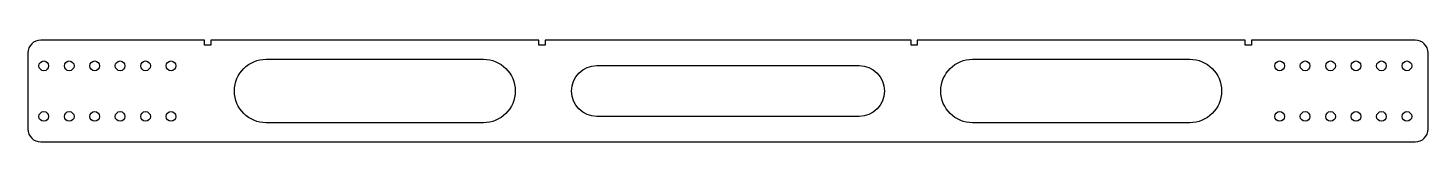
# Model space of a CAD drawing. Header units: inches. Extents: x -0.2 to 27.3, y 0 to 2.
import ezdxf

# ---------------------------------------------------------------- set-up
doc = ezdxf.new("R2010")
doc.units = ezdxf.units.IN
doc.header["$MEASUREMENT"] = 0

msp = doc.modelspace()

# ---------------------------------------------------------------- linework, layer by layer
for points in [[(9.909, 2), (9.909, 1.9), (9.785, 1.9), (9.785, 2), (3.343, 2), (3.343, 1.9), (3.221, 1.9), (3.221, 2), (0, 2, 0.414214), (-0.25, 1.75), (-0.25, 0.25, 0.414214), (0, 0), (27.01, 0, 0.414214), (27.26, 0.25), (27.26, 1.75, 0.414214), (27.01, 2), (23.79, 2), (23.79, 1.9), (23.666, 1.9), (23.666, 2), (17.225, 2), (17.225, 1.9), (17.101, 1.9), (17.101, 2)], [(4.431, 0.375, -1), (4.431, 1.625), (8.698, 1.625, -1), (8.698, 0.375)], [(10.93, 0.5, -1), (10.93, 1.5), (16.08, 1.5, -1), (16.08, 0.5)], [(22.578, 1.625, -1), (22.578, 0.375), (18.312, 0.375, -1), (18.312, 1.625)]]:
    msp.add_lwpolyline(points, format="xyb", close=True)
for centre in [(0.06, 1.494), (0.56, 1.494), (1.06, 1.494), (1.56, 1.494), (2.06, 1.494), (2.56, 1.494), (24.345, 1.494), (24.845, 1.494), (25.345, 1.494), (25.845, 1.494), (26.345, 1.494), (26.845, 1.494), (0.06, 0.5), (0.56, 0.5), (1.06, 0.5), (1.56, 0.5), (2.06, 0.5), (2.56, 0.5), (24.345, 0.5), (24.845, 0.5), (25.345, 0.5), (25.845, 0.5), (26.345, 0.5), (26.845, 0.5)]:
    msp.add_circle(centre, 0.0955)

doc.saveas('drawing.dxf')
